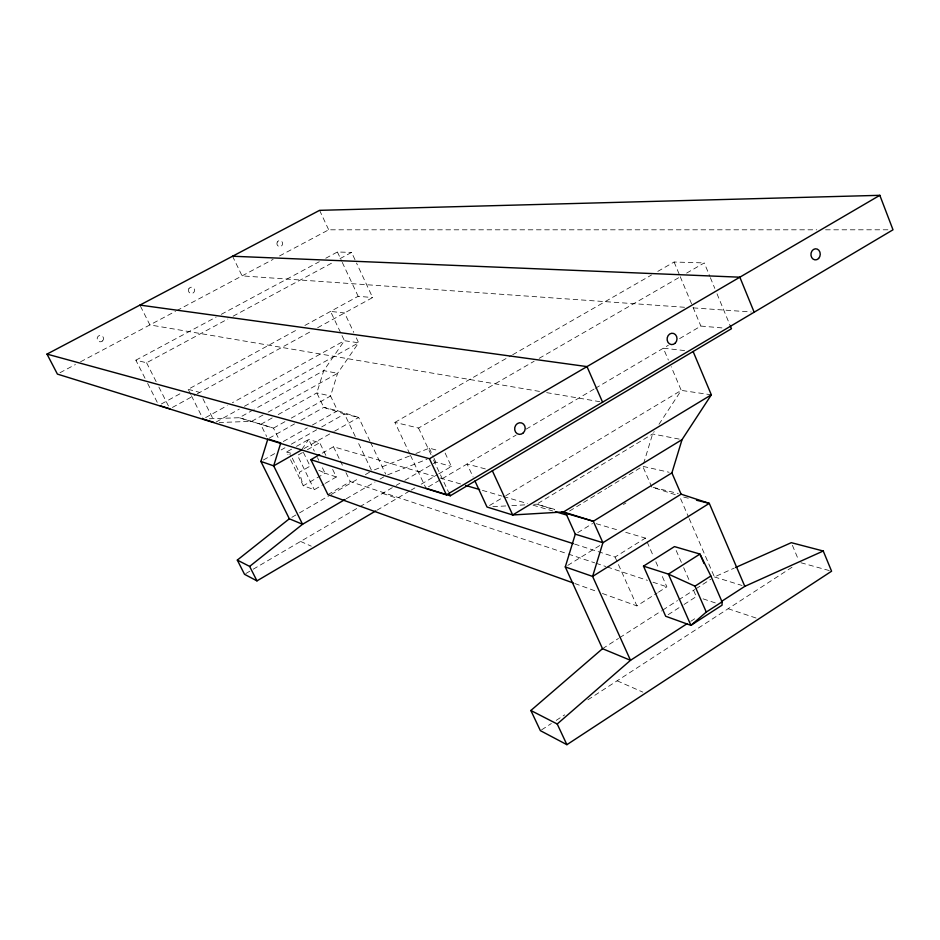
<?xml version="1.0" encoding="UTF-8"?>
<svg xmlns="http://www.w3.org/2000/svg" width="940" height="940" viewBox="0 0 940 940"><rect width="100%" height="100%" fill="white"/><g stroke="black" fill="none" stroke-linecap="round" stroke-linejoin="round"><path stroke-width="0.7" stroke-dasharray="4.7 3.53" d="M643.571 463.632L652.618 433.974L654.205 431.554M658.987 424.293L681.253 390.382L671.172 366.659M301.904 449.379L308.637 439.474L319.718 442.716L326.11 455.888M541.593 729.863L551.345 723.53M556.21 720.369L564.74 714.835M587.899 699.795L793.372 566.362M690.736 621.34L696.881 617.368M668.14 614.689L682.84 605.254M684.062 604.467L696.293 596.595L692.275 587.383M602.516 648.694L618.496 638.448M619.73 637.661L661.537 610.847M662.77 610.06L677.517 600.601M678.75 599.802L694.731 589.556M695.964 588.769L710.722 579.31M602.423 593.481L636.909 605.9L657.283 592.917M658.482 592.153L666.871 586.819L661.067 573.647M574.61 544.084L615.077 557.044L645.404 538.091L646.556 540.723M567.76 565.398L600.026 545.365M577.759 532.639L592.564 523.521M623.408 504.533L625.875 503.006M569.593 511.007L606.793 488.283M608.027 487.531L642.749 466.322L669.116 472.268M489.517 505.509L504.557 496.485M505.802 495.721L681.253 390.382L709.9 394.612M428.487 486.779L440.93 479.435M442.176 478.707L516.142 435.055M526.2 429.122L594.139 389.043M595.396 388.291L668.34 345.262M679.596 338.612L700.864 326.074L722.707 327.966M377.046 510.185L409.816 490.88M411.086 490.139L414.857 487.919M421.155 484.218L437.511 474.582M438.769 473.842L451.365 466.428L444.738 452.211M245.763 573.576L251.991 569.922M253.236 569.194L358.587 507.436M359.844 506.695L394.941 486.121M396.175 485.393L399.888 483.219M404.846 480.316L432.118 464.325M433.352 463.596L435.831 462.151L451.365 466.428M346.308 498.74L375.06 481.973M380.065 479.059L383.814 476.862M291.87 517.317L298.215 513.628M299.484 512.899L329.916 495.216M331.186 494.475L359.092 478.272M365.425 474.594L371.77 470.905L357.811 441.788M327.919 494.616L350.326 481.609L566.902 553.59M409.828 453.997L394.906 422.377L418.547 428.053L534.143 361.242M539.184 358.328L681.606 276.019M686.635 273.105L704.272 262.918L709.818 276.348M290.542 459.742L303.315 485.757L314.289 489.705L324.089 484.041M325.311 483.336L336.332 476.956L332.502 469.06M394.906 422.377L511.395 355.473M512.664 354.744L651.538 274.985M657.812 271.378L674.109 262.013L704.272 262.918M322.173 453.209L333.465 446.747L434.632 476.369M336.332 476.956L325.064 473.22L303.315 485.757L299.272 472.35L310.094 466.134L303.173 451.964M304.125 448.521L333.301 431.906M334.558 431.19L358.657 417.454L369.972 441.166M302.433 452.575L297.487 455.395L314.289 489.705M307.368 449.755L319.718 442.716M263.423 459.989L274.821 453.527M281.166 449.931L284.961 447.769M291.294 444.185L316.627 429.803M321.691 426.924L344.498 413.988L358.657 417.454L337.636 410.745L323.795 407.384L299.649 421.014M291.588 449.167L286.712 451.94L287.981 454.537M296.453 446.394L308.637 439.474L314.324 451.153M283.304 441.506L307.31 427.912M312.374 425.056L337.636 410.745L330.563 396.01L337.589 373.298L358.645 342.795L356.201 337.601M269.134 438.216L294.561 423.881M284.914 421.696L273.493 428.123L239.218 417.724L208.845 418.794M291.247 418.124L330.563 396.01L316.827 392.908L277.276 415.092M263.047 414.987L251.673 421.343L219.161 422.518M268.1 412.155L337.589 373.298L323.724 370.63L254.576 409.159M272.165 417.947L260.686 424.387L266.666 436.512M253.295 409.875L239.218 417.724L273.493 428.123L279.568 440.472M216.2 421.966L239.3 409.123M244.435 406.268L358.645 342.795L344.428 340.703L232.356 402.778M205.613 417.595L227.257 405.598M172.384 407.455L196.049 394.471M197.294 393.789L312.538 330.539M317.661 327.719L372.628 297.557L356.53 263.036M161.339 403.977L181.784 392.803M190.761 394.471L188.165 389.313L298.485 328.953M304.901 325.44L358.163 296.3L372.628 297.557M145.03 378.268L135.853 360.185L146.581 362.77L227.915 318.977M233.085 316.204L333.641 262.072M340.045 258.618L351.584 252.413L355.919 261.708M135.853 360.185L216.141 317.086M221.288 314.324L319.295 261.708M325.769 258.242L337.401 251.991L351.584 252.413M59.984 372.734L75.4 364.532M80.535 361.806L175.498 311.293M176.779 310.611L273.105 259.37M279.568 255.939L328.695 229.807L816.778 229.807M689.184 518.586L714.412 576.937L734.293 568.077M387.668 474.865L427.077 459.225M374.449 469.847L410.569 455.583M415.915 453.468L429.298 448.18L439.121 450.754M492.854 506.684L506.002 505.932M511.853 505.603L525.002 504.851M533.767 504.345L536.693 504.181L556.797 510.021M825.579 229.807L890.074 229.795M684.532 307.274L242.074 275.878L232.556 256.232M693.227 307.885L751.26 311.998M684.614 350.561L663.334 348.211L668.375 360.067M539.501 391.416L149.883 324.911L139.919 305.089M546.669 392.638L599.708 401.686M679.221 439.098L652.618 433.974L536.693 504.181L554.753 509.809M653.183 487.39L678.292 493.488M683.709 497.084L689.396 498.482M188.165 389.313L199.785 392.415M485.334 468.907L467.074 464.007L473.114 477.038M800.915 562.755L831.583 571.203M440.261 478.014L461.329 484.182M482.408 490.363L502.078 496.12M503.488 496.531L527.375 503.523M532.992 505.168L552.661 510.925M596.219 523.686L618.708 530.266M625.735 532.322L645.404 538.091M714.412 576.937L742.048 585.491M290.754 453.233L286.712 451.94L291.036 455.571M675.296 494.699L651.784 487.049L642.749 466.322M568.289 554.048L594.668 562.825M596.066 563.283L605.783 566.514M607.17 566.973L647.425 580.356M652.983 582.201L666.871 586.819M703.085 598.851L715.305 602.904M382.545 493.394L397.232 498.294M728.148 608.721L758.756 618.931M574.834 583.54L596.912 591.495M300.565 541.44L311.269 546.152M617.134 680.807L642.819 692.11M318.825 470.27L325.064 473.22L321.28 465.429M147.65 383.426L158.79 405.375M146.581 362.77L156.299 381.957M158.883 387.08L169.893 408.829M202.934 398.724L213.028 418.899M191.408 395.764L203.064 419.005M292.305 458.156L299.272 472.35M317.485 457.639L318.754 460.236M333.465 446.747L339.716 459.66M340.339 460.953L343.453 467.403M345.955 472.573L350.326 481.609M370.607 442.481L385.682 474.089M355.285 436.489L344.498 413.988L323.795 407.384L316.827 392.908L323.724 370.63L344.428 340.703L330.551 311.41L344.569 312.961L353.757 332.419M410.451 455.312L425.996 488.248M319.588 210.337L328.695 229.807M337.401 251.991L341.678 261.108M342.289 262.413L358.163 296.3M429.298 448.18L433.457 457.075M434.057 458.344L435.831 462.151M418.547 428.053L430.99 454.608M433.481 459.919L448.415 491.796M615.077 557.044L636.909 605.9M647.143 542.039L653.523 556.527M655.838 561.791L658.74 568.371M676.201 550.546L681.371 562.39M683.662 567.654L689.984 582.119M680.595 498.694L688.609 517.259M674.109 262.013L679.679 275.361M680.243 276.701L692.498 306.052M693.062 307.392L700.864 326.074M792.397 545.306L798.424 559.735M710.37 277.688L714.811 288.439M717.02 293.809L730.333 326.039M102.472 340.985A3.208 3.161 -82.7 0 0 101.309 335.556A3.208 3.161 -82.7 0 0 97.255 339.316A3.208 3.161 -82.7 0 0 102.472 340.985M277.37 241.933A3.02 2.844 87.2 0 0 279.603 246.597A3.02 2.844 87.2 0 0 282.305 242.238A3.02 2.844 87.2 0 0 277.37 241.933M188.928 288.627A3.161 3.055 89.2 0 0 191.349 293.503A3.161 3.055 89.2 0 0 194.216 288.897A3.161 3.055 89.2 0 0 188.928 288.627"/><path stroke-width="1.41" d="M721.462 601.459L744.809 586.348L709.289 503.358L681.089 494.17L671.9 472.89L682.029 439.638L711.333 394.823L693.121 351.501M687.046 623.725L630.505 660.315L602.516 648.694L565.281 566.938L575.292 534.167L565.868 513.275L561.697 511.983M345.051 499.469L302.551 524.273L289.332 518.786L260.897 461.434L267.865 438.933M602.516 648.694L530.865 710.499L557.22 724L630.505 660.315L592.611 576.42L602.893 542.709L593.293 521.265L563.495 511.971L512.688 514.967L487.014 507.013L474.923 480.951M722.049 601.847L706.281 612.058L690.923 625.359L665.696 616.264L643.489 566.127L674.474 546.598L699.959 554.06L710.863 575.985L722.049 601.847L722.084 605.16L690.923 625.359L668.399 574.105L643.489 566.127M289.332 518.786L237.315 560.087L249.641 566.409L302.551 524.273L273.681 465.864L280.778 442.94L269.157 439.344M530.865 710.499L540.371 730.65L566.902 744.68L831.583 571.203L823.252 551.016L791.304 542.674L735.62 567.49M704.036 563.483L699.959 554.06L668.399 574.105L694.989 586.161L710.863 575.985M681.089 494.17L602.893 542.709L575.292 534.167M671.9 472.89L593.293 521.265L565.868 513.275M563.495 511.971L682.029 439.638M711.333 394.823L512.688 514.967L492.36 470.787M425.996 488.248L450.284 495.78L731.449 328.73L730.333 326.039M446.418 494.875L893 229.795L879.828 195.32L319.588 210.337L47 354.098L57.41 374.096L446.418 494.875L429.463 458.732L47 354.098M237.315 560.087L244.518 574.305L256.961 580.873L375.777 510.925M429.463 458.732L879.828 195.32M573.459 583.047L327.919 494.616L310.87 459.672L319.659 454.643M301.587 449.966L273.681 465.864L260.897 461.434M744.809 586.348L823.252 551.016M232.556 256.232L739.851 277.194L754.162 312.209M139.919 305.089L586.995 366.6L602.575 402.179M696.505 500.221L709.289 503.358L592.611 576.42L565.281 566.938M465.547 485.416L479.6 489.529M555.47 511.748L566.714 515.049M203.064 419.005L213.603 422.272M160.176 405.81L169.893 408.829M310.87 459.672L573.224 543.637M249.641 566.409L256.961 580.873M449.038 493.124L450.284 495.78M557.22 724L566.902 744.68M694.989 586.161L706.281 612.058M818.576 258.5A5.558 4.653 -85.2 0 0 817.201 249.077A5.558 4.653 -85.2 0 0 810.997 255.457A5.558 4.653 -85.2 0 0 818.576 258.5M523.392 432.788A5.863 5.252 -77.7 0 0 521.653 422.953A5.863 5.252 -77.7 0 0 514.744 429.921A5.863 5.252 -77.7 0 0 523.392 432.788M675.261 343.112A5.699 4.947 -82.5 0 0 673.71 333.488A5.699 4.947 -82.5 0 0 667.177 340.151A5.699 4.947 -82.5 0 0 675.261 343.112"/></g></svg>
